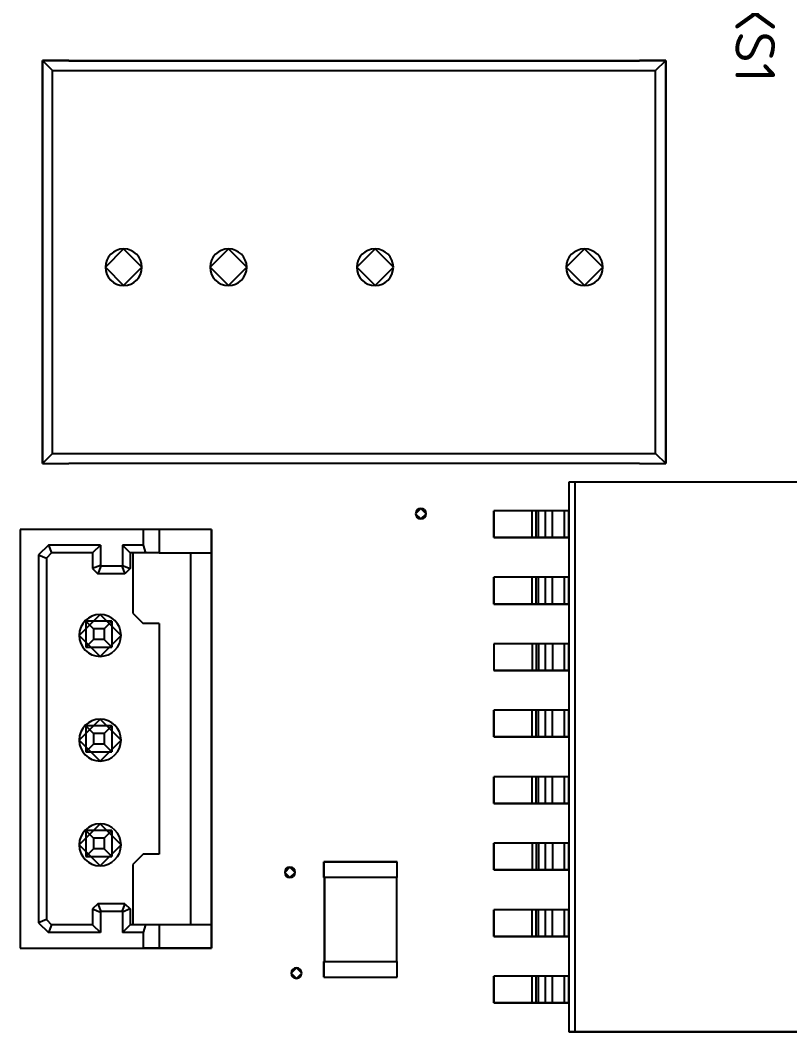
# Model space of a CAD drawing. Header units: inches. Extents: x 5 to 589, y -420 to -5.
# Drawn here: x 68.43 to 97.82, y -144.29 to -105.65 of the extents above; entities that cross this region are included whole.
import ezdxf

# ---------------------------------------------------------------- set-up
doc = ezdxf.new("R2010")
doc.units = ezdxf.units.IN
doc.header["$MEASUREMENT"] = 0
doc.styles.add('ISOCPEUR0', font='isocpeur.ttf', dxfattribs={"height": 2.87999})

msp = doc.modelspace()

# ---------------------------------------------------------------- linework, layer by layer
at = {"color": 7, "true_color": 0xffffff}
for p, q in [((69.283, -107.19), (69.283, -122.59)), ((70.283, -107.19), (69.283, -107.19)), ((69.283, -107.19), (69.667, -107.574)), ((69.283, -122.59), (69.283, -107.19)), ((69.283, -107.19), (70.283, -107.19)), ((70.283, -107.2), (70.283, -107.19)), ((70.283, -107.19), (70.283, -107.2)), ((92.083, -107.2), (70.283, -107.2)), ((70.283, -107.2), (92.083, -107.2)), ((93.083, -107.19), (92.083, -107.19)), ((92.083, -107.19), (92.083, -107.2)), ((92.083, -107.19), (92.083, -107.2)), ((92.083, -107.19), (93.083, -107.19)), ((92.699, -107.574), (93.083, -107.19)), ((93.083, -122.59), (93.083, -107.19)), ((93.083, -107.19), (93.083, -122.59)), ((69.667, -122.206), (69.667, -107.574)), ((69.667, -107.574), (92.699, -107.574)), ((92.699, -122.206), (92.699, -107.574)), ((69.283, -122.59), (69.667, -122.206)), ((69.667, -122.206), (92.699, -122.206)), ((92.699, -122.206), (93.083, -122.59)), ((69.283, -122.59), (70.283, -122.59)), ((69.283, -122.59), (70.283, -122.59)), ((70.283, -122.59), (70.283, -122.58)), ((70.283, -122.58), (92.083, -122.58)), ((70.283, -122.58), (70.283, -122.59)), ((70.283, -122.58), (92.083, -122.58)), ((92.083, -122.58), (92.083, -122.59)), ((92.083, -122.58), (92.083, -122.59)), ((92.083, -122.59), (93.083, -122.59)), ((92.083, -122.59), (93.083, -122.59)), ((104.383, -123.294), (89.383, -123.294)), ((89.383, -123.294), (89.383, -124.394)), ((89.609, -123.294), (89.383, -123.294)), ((89.383, -123.294), (89.383, -144.294)), ((103.769, -123.294), (89.609, -123.294)), ((89.609, -123.294), (89.609, -144.294)), ((89.383, -124.394), (86.523, -124.394)), ((86.523, -124.394), (86.523, -125.414)), ((86.523, -125.414), (86.523, -124.394)), ((87.983, -124.394), (86.523, -124.394)), ((88.037, -124.394), (87.983, -124.394)), ((87.983, -125.414), (87.983, -124.394)), ((88.089, -124.394), (88.037, -124.394)), ((88.135, -124.394), (88.089, -124.394)), ((88.175, -124.394), (88.135, -124.394)), ((88.135, -125.414), (88.135, -124.394)), ((88.205, -124.394), (88.175, -124.394)), ((88.225, -124.394), (88.205, -124.394)), ((88.495, -124.394), (88.225, -124.394)), ((88.225, -125.414), (88.225, -124.394)), ((88.553, -124.394), (88.495, -124.394)), ((88.495, -125.414), (88.495, -124.394)), ((88.645, -124.394), (88.553, -124.394)), ((88.763, -124.394), (88.645, -124.394)), ((88.903, -124.394), (88.763, -124.394)), ((88.763, -125.414), (88.763, -124.394)), ((89.057, -124.394), (88.903, -124.394)), ((89.219, -124.394), (89.057, -124.394)), ((89.383, -124.394), (89.219, -124.394)), ((89.219, -125.414), (89.219, -124.394)), ((89.383, -125.414), (89.383, -124.394)), ((75.733, -125.104), (68.433, -125.104)), ((68.433, -125.104), (68.433, -141.104)), ((73.133, -125.104), (68.433, -125.104)), ((68.433, -125.104), (68.433, -141.104)), ((73.733, -125.104), (73.133, -125.104)), ((73.133, -125.104), (73.133, -125.704)), ((73.733, -125.104), (73.733, -126.004)), ((75.733, -125.104), (73.733, -125.104)), ((75.733, -141.104), (75.733, -125.104)), ((75.733, -125.104), (75.733, -126.004)), ((86.523, -125.414), (89.383, -125.414)), ((87.983, -125.414), (86.523, -125.414)), ((88.037, -125.414), (87.983, -125.414)), ((88.089, -125.414), (88.037, -125.414)), ((88.135, -125.414), (88.089, -125.414)), ((88.175, -125.414), (88.135, -125.414)), ((88.205, -125.414), (88.175, -125.414)), ((88.225, -125.414), (88.205, -125.414)), ((88.495, -125.414), (88.225, -125.414)), ((88.553, -125.414), (88.495, -125.414)), ((88.645, -125.414), (88.553, -125.414)), ((88.763, -125.414), (88.645, -125.414)), ((88.903, -125.414), (88.763, -125.414)), ((89.057, -125.414), (88.903, -125.414)), ((89.219, -125.414), (89.057, -125.414)), ((89.383, -125.414), (89.219, -125.414)), ((89.383, -125.414), (89.383, -126.934)), ((69.509, -125.704), (69.133, -126.08)), ((69.509, -125.704), (69.633, -126.004)), ((71.493, -125.704), (69.509, -125.704)), ((71.493, -125.704), (71.193, -126.004)), ((71.493, -125.704), (71.493, -126.48)), ((72.333, -125.704), (72.633, -126.004)), ((73.133, -125.704), (72.333, -125.704)), ((72.333, -125.704), (72.333, -126.48)), ((73.133, -125.704), (73.223, -126.004)), ((69.133, -126.08), (69.433, -126.204)), ((69.133, -126.08), (69.133, -140.128)), ((69.633, -126.004), (69.433, -126.204)), ((69.433, -126.204), (69.433, -140.004)), ((71.193, -126.004), (69.633, -126.004)), ((71.193, -126.004), (71.193, -126.604)), ((72.633, -126.004), (72.633, -126.604)), ((73.223, -126.004), (72.633, -126.004)), ((72.733, -126.004), (72.733, -128.304)), ((73.733, -126.004), (73.223, -126.004)), ((73.733, -126.004), (73.223, -126.004)), ((73.733, -126.004), (75.733, -126.004)), ((74.933, -126.004), (74.933, -140.204)), ((75.733, -126.004), (75.733, -140.204)), ((71.493, -126.48), (71.193, -126.604)), ((71.193, -126.604), (71.393, -126.804)), ((71.517, -126.504), (71.393, -126.804)), ((71.493, -126.48), (71.517, -126.504)), ((72.309, -126.504), (71.517, -126.504)), ((72.333, -126.48), (72.309, -126.504)), ((72.309, -126.504), (72.433, -126.804)), ((72.333, -126.48), (72.633, -126.604)), ((72.633, -126.604), (72.433, -126.804)), ((72.433, -126.804), (71.393, -126.804)), ((89.383, -126.934), (86.523, -126.934)), ((86.523, -126.934), (86.523, -127.954)), ((86.523, -127.954), (86.523, -126.934)), ((87.983, -126.934), (86.523, -126.934)), ((88.037, -126.934), (87.983, -126.934)), ((87.983, -127.954), (87.983, -126.934)), ((88.089, -126.934), (88.037, -126.934)), ((88.135, -126.934), (88.089, -126.934)), ((88.175, -126.934), (88.135, -126.934)), ((88.135, -127.954), (88.135, -126.934)), ((88.205, -126.934), (88.175, -126.934)), ((88.225, -126.934), (88.205, -126.934)), ((88.495, -126.934), (88.225, -126.934)), ((88.225, -127.954), (88.225, -126.934)), ((88.553, -126.934), (88.495, -126.934)), ((88.495, -127.954), (88.495, -126.934)), ((88.645, -126.934), (88.553, -126.934)), ((88.763, -126.934), (88.645, -126.934)), ((88.903, -126.934), (88.763, -126.934)), ((88.763, -127.954), (88.763, -126.934)), ((89.057, -126.934), (88.903, -126.934)), ((89.219, -126.934), (89.057, -126.934)), ((89.383, -126.934), (89.219, -126.934)), ((89.219, -127.954), (89.219, -126.934)), ((89.383, -127.954), (89.383, -126.934)), ((86.523, -127.954), (89.383, -127.954)), ((87.983, -127.954), (86.523, -127.954)), ((88.037, -127.954), (87.983, -127.954)), ((88.089, -127.954), (88.037, -127.954)), ((88.135, -127.954), (88.089, -127.954)), ((88.175, -127.954), (88.135, -127.954)), ((88.205, -127.954), (88.175, -127.954)), ((88.225, -127.954), (88.205, -127.954)), ((88.495, -127.954), (88.225, -127.954)), ((88.553, -127.954), (88.495, -127.954)), ((88.645, -127.954), (88.553, -127.954)), ((88.763, -127.954), (88.645, -127.954)), ((88.903, -127.954), (88.763, -127.954)), ((89.057, -127.954), (88.903, -127.954)), ((89.219, -127.954), (89.057, -127.954)), ((89.383, -127.954), (89.219, -127.954)), ((89.383, -127.954), (89.383, -129.474)), ((71.933, -128.604), (70.933, -128.604)), ((70.933, -128.604), (71.233, -128.904)), ((70.933, -128.604), (70.933, -129.604)), ((71.933, -128.604), (71.633, -128.904)), ((71.933, -128.604), (71.933, -129.604)), ((72.733, -128.304), (73.133, -128.704)), ((71.633, -128.904), (71.233, -128.904)), ((71.233, -128.904), (71.233, -129.304)), ((71.633, -128.904), (71.633, -129.304)), ((73.733, -128.704), (73.133, -128.704)), ((73.733, -128.704), (73.733, -137.504)), ((71.233, -129.304), (70.933, -129.604)), ((71.633, -129.304), (71.233, -129.304)), ((71.633, -129.304), (71.933, -129.604)), ((70.933, -129.604), (71.933, -129.604)), ((89.383, -129.474), (86.523, -129.474)), ((86.523, -129.474), (86.523, -130.494)), ((86.523, -129.474), (86.523, -130.494)), ((87.983, -129.474), (86.523, -129.474)), ((88.037, -129.474), (87.983, -129.474)), ((87.983, -129.474), (87.983, -130.494)), ((88.089, -129.474), (88.037, -129.474)), ((88.135, -129.474), (88.089, -129.474)), ((88.175, -129.474), (88.135, -129.474)), ((88.135, -129.474), (88.135, -130.494)), ((88.205, -129.474), (88.175, -129.474)), ((88.225, -129.474), (88.205, -129.474)), ((88.495, -129.474), (88.225, -129.474)), ((88.225, -129.474), (88.225, -130.494)), ((88.553, -129.474), (88.495, -129.474)), ((88.495, -130.494), (88.495, -129.474)), ((88.645, -129.474), (88.553, -129.474)), ((88.763, -129.474), (88.645, -129.474)), ((88.903, -129.474), (88.763, -129.474)), ((88.763, -129.474), (88.763, -130.494)), ((89.057, -129.474), (88.903, -129.474)), ((89.219, -129.474), (89.057, -129.474)), ((89.383, -129.474), (89.219, -129.474)), ((89.219, -130.494), (89.219, -129.474)), ((89.383, -130.494), (89.383, -129.474)), ((86.523, -130.494), (89.383, -130.494)), ((87.983, -130.494), (86.523, -130.494)), ((88.037, -130.494), (87.983, -130.494)), ((88.089, -130.494), (88.037, -130.494)), ((88.135, -130.494), (88.089, -130.494)), ((88.175, -130.494), (88.135, -130.494)), ((88.205, -130.494), (88.175, -130.494)), ((88.225, -130.494), (88.205, -130.494)), ((88.495, -130.494), (88.225, -130.494)), ((88.553, -130.494), (88.495, -130.494)), ((88.645, -130.494), (88.553, -130.494)), ((88.763, -130.494), (88.645, -130.494)), ((88.903, -130.494), (88.763, -130.494)), ((89.057, -130.494), (88.903, -130.494)), ((89.219, -130.494), (89.057, -130.494)), ((89.383, -130.494), (89.219, -130.494)), ((89.383, -130.494), (89.383, -132.014)), ((89.383, -132.014), (86.523, -132.014)), ((86.523, -132.014), (86.523, -133.034)), ((86.523, -133.034), (86.523, -132.014)), ((87.983, -132.014), (86.523, -132.014)), ((88.037, -132.014), (87.983, -132.014)), ((87.983, -133.034), (87.983, -132.014)), ((88.089, -132.014), (88.037, -132.014)), ((88.135, -132.014), (88.089, -132.014)), ((88.175, -132.014), (88.135, -132.014)), ((88.135, -133.034), (88.135, -132.014)), ((88.205, -132.014), (88.175, -132.014)), ((88.225, -132.014), (88.205, -132.014)), ((88.495, -132.014), (88.225, -132.014)), ((88.225, -133.034), (88.225, -132.014)), ((88.553, -132.014), (88.495, -132.014)), ((88.495, -133.034), (88.495, -132.014)), ((88.645, -132.014), (88.553, -132.014)), ((88.763, -132.014), (88.645, -132.014)), ((88.903, -132.014), (88.763, -132.014)), ((88.763, -133.034), (88.763, -132.014)), ((89.057, -132.014), (88.903, -132.014)), ((89.219, -132.014), (89.057, -132.014)), ((89.383, -132.014), (89.219, -132.014)), ((89.219, -133.034), (89.219, -132.014)), ((89.383, -133.034), (89.383, -132.014)), ((71.933, -132.604), (70.933, -132.604)), ((70.933, -132.604), (71.233, -132.904)), ((70.933, -132.604), (70.933, -133.604)), ((71.633, -132.904), (71.233, -132.904)), ((71.233, -132.904), (71.233, -133.304)), ((71.933, -132.604), (71.633, -132.904)), ((71.633, -132.904), (71.633, -133.304)), ((71.633, -132.904), (71.633, -133.304)), ((71.933, -132.604), (71.933, -133.604)), ((71.233, -133.304), (70.933, -133.604)), ((71.633, -133.304), (71.233, -133.304)), ((71.633, -133.304), (71.933, -133.604)), ((86.523, -133.034), (89.383, -133.034)), ((87.983, -133.034), (86.523, -133.034)), ((88.037, -133.034), (87.983, -133.034)), ((88.089, -133.034), (88.037, -133.034)), ((88.135, -133.034), (88.089, -133.034)), ((88.175, -133.034), (88.135, -133.034)), ((88.205, -133.034), (88.175, -133.034)), ((88.225, -133.034), (88.205, -133.034)), ((88.495, -133.034), (88.225, -133.034)), ((88.553, -133.034), (88.495, -133.034)), ((88.645, -133.034), (88.553, -133.034)), ((88.763, -133.034), (88.645, -133.034)), ((88.903, -133.034), (88.763, -133.034)), ((89.057, -133.034), (88.903, -133.034)), ((89.219, -133.034), (89.057, -133.034)), ((89.383, -133.034), (89.219, -133.034)), ((89.383, -133.034), (89.383, -134.554)), ((70.933, -133.604), (71.933, -133.604)), ((89.383, -134.554), (86.523, -134.554)), ((86.523, -134.554), (86.523, -135.574)), ((86.523, -135.574), (86.523, -134.554)), ((87.983, -134.554), (86.523, -134.554)), ((88.037, -134.554), (87.983, -134.554)), ((87.983, -135.574), (87.983, -134.554)), ((88.089, -134.554), (88.037, -134.554)), ((88.135, -134.554), (88.089, -134.554)), ((88.175, -134.554), (88.135, -134.554)), ((88.135, -135.574), (88.135, -134.554)), ((88.205, -134.554), (88.175, -134.554)), ((88.225, -134.554), (88.205, -134.554)), ((88.495, -134.554), (88.225, -134.554)), ((88.225, -135.574), (88.225, -134.554)), ((88.553, -134.554), (88.495, -134.554)), ((88.495, -135.574), (88.495, -134.554)), ((88.645, -134.554), (88.553, -134.554)), ((88.763, -134.554), (88.645, -134.554)), ((88.903, -134.554), (88.763, -134.554)), ((88.763, -135.574), (88.763, -134.554)), ((89.057, -134.554), (88.903, -134.554)), ((89.219, -134.554), (89.057, -134.554)), ((89.383, -134.554), (89.219, -134.554)), ((89.219, -135.574), (89.219, -134.554)), ((89.383, -135.574), (89.383, -134.554)), ((86.523, -135.574), (89.383, -135.574)), ((87.983, -135.574), (86.523, -135.574)), ((88.037, -135.574), (87.983, -135.574)), ((88.089, -135.574), (88.037, -135.574)), ((88.135, -135.574), (88.089, -135.574)), ((88.175, -135.574), (88.135, -135.574)), ((88.205, -135.574), (88.175, -135.574)), ((88.225, -135.574), (88.205, -135.574)), ((88.495, -135.574), (88.225, -135.574)), ((88.553, -135.574), (88.495, -135.574)), ((88.645, -135.574), (88.553, -135.574)), ((88.763, -135.574), (88.645, -135.574)), ((88.903, -135.574), (88.763, -135.574)), ((89.057, -135.574), (88.903, -135.574)), ((89.219, -135.574), (89.057, -135.574)), ((89.383, -135.574), (89.219, -135.574)), ((89.383, -135.574), (89.383, -137.094)), ((71.933, -136.604), (70.933, -136.604)), ((70.933, -136.604), (71.233, -136.904)), ((70.933, -136.604), (70.933, -137.604)), ((71.933, -136.604), (71.633, -136.904)), ((71.933, -136.604), (71.933, -137.604)), ((71.633, -136.904), (71.233, -136.904)), ((71.233, -136.904), (71.233, -137.304)), ((71.633, -136.904), (71.633, -137.304)), ((89.383, -137.094), (86.523, -137.094)), ((86.523, -137.094), (86.523, -138.114)), ((86.523, -138.114), (86.523, -137.094)), ((87.983, -137.094), (86.523, -137.094)), ((88.037, -137.094), (87.983, -137.094)), ((87.983, -137.094), (87.983, -138.114)), ((88.089, -137.094), (88.037, -137.094)), ((88.135, -137.094), (88.089, -137.094)), ((88.175, -137.094), (88.135, -137.094)), ((88.135, -137.094), (88.135, -138.114)), ((88.205, -137.094), (88.175, -137.094)), ((88.225, -137.094), (88.205, -137.094)), ((88.495, -137.094), (88.225, -137.094)), ((88.225, -137.094), (88.225, -138.114)), ((88.553, -137.094), (88.495, -137.094)), ((88.495, -138.114), (88.495, -137.094)), ((88.645, -137.094), (88.553, -137.094)), ((88.763, -137.094), (88.645, -137.094)), ((88.903, -137.094), (88.763, -137.094)), ((88.763, -137.094), (88.763, -138.114)), ((89.057, -137.094), (88.903, -137.094)), ((89.219, -137.094), (89.057, -137.094)), ((89.383, -137.094), (89.219, -137.094)), ((89.219, -138.114), (89.219, -137.094)), ((89.383, -138.114), (89.383, -137.094)), ((71.233, -137.304), (70.933, -137.604)), ((71.633, -137.304), (71.233, -137.304)), ((71.633, -137.304), (71.933, -137.604)), ((73.133, -137.504), (72.733, -137.904)), ((73.733, -137.504), (73.133, -137.504)), ((70.933, -137.604), (71.933, -137.604)), ((72.733, -137.904), (72.733, -140.204)), ((82.833, -137.804), (80.033, -137.804)), ((80.033, -137.804), (80.033, -138.404)), ((80.033, -138.404), (80.033, -137.804)), ((80.033, -137.804), (82.833, -137.804)), ((82.833, -138.404), (82.833, -137.804)), ((82.833, -138.404), (82.833, -137.804)), ((86.523, -138.114), (89.383, -138.114)), ((87.983, -138.114), (86.523, -138.114)), ((88.037, -138.114), (87.983, -138.114)), ((88.089, -138.114), (88.037, -138.114)), ((88.135, -138.114), (88.089, -138.114)), ((88.175, -138.114), (88.135, -138.114)), ((88.205, -138.114), (88.175, -138.114)), ((88.225, -138.114), (88.205, -138.114)), ((88.495, -138.114), (88.225, -138.114)), ((88.553, -138.114), (88.495, -138.114)), ((88.645, -138.114), (88.553, -138.114)), ((88.763, -138.114), (88.645, -138.114)), ((88.903, -138.114), (88.763, -138.114)), ((89.057, -138.114), (88.903, -138.114)), ((89.219, -138.114), (89.057, -138.114)), ((89.383, -138.114), (89.219, -138.114)), ((89.383, -138.114), (89.383, -139.634)), ((80.033, -138.404), (80.055, -138.404)), ((82.833, -138.404), (80.033, -138.404)), ((80.055, -138.404), (80.055, -141.604)), ((80.055, -141.604), (80.055, -138.404)), ((82.813, -141.604), (82.813, -138.404)), ((82.813, -138.404), (82.833, -138.404)), ((82.813, -141.604), (82.813, -138.404)), ((71.393, -139.404), (71.193, -139.604)), ((72.433, -139.404), (71.393, -139.404)), ((71.393, -139.404), (71.517, -139.704)), ((72.433, -139.404), (72.309, -139.704)), ((72.433, -139.404), (72.633, -139.604)), ((71.193, -139.604), (71.193, -140.204)), ((71.193, -139.604), (71.493, -139.728)), ((71.517, -139.704), (71.493, -139.728)), ((71.493, -139.728), (71.493, -140.504)), ((72.309, -139.704), (71.517, -139.704)), ((72.309, -139.704), (72.333, -139.728)), ((72.633, -139.604), (72.333, -139.728)), ((72.333, -139.728), (72.333, -140.504)), ((72.633, -139.604), (72.633, -140.204)), ((89.383, -139.634), (86.523, -139.634)), ((86.523, -139.634), (86.523, -140.654)), ((86.523, -140.654), (86.523, -139.634)), ((87.983, -139.634), (86.523, -139.634)), ((88.037, -139.634), (87.983, -139.634)), ((87.983, -140.654), (87.983, -139.634)), ((88.089, -139.634), (88.037, -139.634)), ((88.135, -139.634), (88.089, -139.634)), ((88.175, -139.634), (88.135, -139.634)), ((88.135, -140.654), (88.135, -139.634)), ((88.205, -139.634), (88.175, -139.634)), ((88.225, -139.634), (88.205, -139.634)), ((88.495, -139.634), (88.225, -139.634)), ((88.225, -140.654), (88.225, -139.634)), ((88.553, -139.634), (88.495, -139.634)), ((88.495, -140.654), (88.495, -139.634)), ((88.645, -139.634), (88.553, -139.634)), ((88.763, -139.634), (88.645, -139.634)), ((88.903, -139.634), (88.763, -139.634)), ((88.763, -140.654), (88.763, -139.634)), ((89.057, -139.634), (88.903, -139.634)), ((89.219, -139.634), (89.057, -139.634)), ((89.383, -139.634), (89.219, -139.634)), ((89.219, -140.654), (89.219, -139.634)), ((89.383, -140.654), (89.383, -139.634)), ((69.433, -140.004), (69.133, -140.128)), ((69.133, -140.128), (69.509, -140.504)), ((69.433, -140.004), (69.633, -140.204)), ((69.633, -140.204), (69.509, -140.504)), ((71.193, -140.204), (69.633, -140.204)), ((71.193, -140.204), (71.493, -140.504)), ((72.633, -140.204), (72.333, -140.504)), ((73.223, -140.204), (72.633, -140.204)), ((73.223, -140.204), (73.133, -140.504)), ((73.733, -140.204), (73.223, -140.204)), ((73.733, -140.204), (73.223, -140.204)), ((75.733, -140.204), (73.733, -140.204)), ((73.733, -140.204), (73.733, -141.104)), ((75.733, -140.204), (75.733, -141.104)), ((71.493, -140.504), (69.509, -140.504)), ((73.133, -140.504), (72.333, -140.504)), ((73.133, -140.504), (73.133, -141.104)), ((86.523, -140.654), (89.383, -140.654)), ((87.983, -140.654), (86.523, -140.654)), ((88.037, -140.654), (87.983, -140.654)), ((88.089, -140.654), (88.037, -140.654)), ((88.135, -140.654), (88.089, -140.654)), ((88.175, -140.654), (88.135, -140.654)), ((88.205, -140.654), (88.175, -140.654)), ((88.225, -140.654), (88.205, -140.654)), ((88.495, -140.654), (88.225, -140.654)), ((88.553, -140.654), (88.495, -140.654)), ((88.645, -140.654), (88.553, -140.654)), ((88.763, -140.654), (88.645, -140.654)), ((88.903, -140.654), (88.763, -140.654)), ((89.057, -140.654), (88.903, -140.654)), ((89.219, -140.654), (89.057, -140.654)), ((89.383, -140.654), (89.219, -140.654)), ((89.383, -140.654), (89.383, -142.174)), ((68.433, -141.104), (75.733, -141.104)), ((68.433, -141.104), (73.133, -141.104)), ((73.733, -141.104), (73.133, -141.104)), ((75.733, -141.104), (73.733, -141.104)), ((80.055, -141.604), (80.033, -141.604)), ((80.033, -141.604), (80.033, -142.204)), ((80.033, -142.204), (80.033, -141.604)), ((80.033, -141.604), (82.833, -141.604)), ((82.833, -141.604), (82.813, -141.604)), ((82.833, -142.204), (82.833, -141.604)), ((82.833, -142.204), (82.833, -141.604)), ((89.383, -142.174), (86.523, -142.174)), ((86.523, -142.174), (86.523, -143.194)), ((86.523, -143.194), (86.523, -142.174)), ((87.983, -142.174), (86.523, -142.174)), ((88.037, -142.174), (87.983, -142.174)), ((87.983, -143.194), (87.983, -142.174)), ((88.089, -142.174), (88.037, -142.174)), ((88.135, -142.174), (88.089, -142.174)), ((88.175, -142.174), (88.135, -142.174)), ((88.135, -143.194), (88.135, -142.174)), ((88.205, -142.174), (88.175, -142.174)), ((88.225, -142.174), (88.205, -142.174)), ((88.495, -142.174), (88.225, -142.174)), ((88.225, -143.194), (88.225, -142.174)), ((88.553, -142.174), (88.495, -142.174)), ((88.495, -143.194), (88.495, -142.174)), ((88.645, -142.174), (88.553, -142.174)), ((88.763, -142.174), (88.645, -142.174)), ((88.903, -142.174), (88.763, -142.174)), ((88.763, -143.194), (88.763, -142.174)), ((89.057, -142.174), (88.903, -142.174)), ((89.219, -142.174), (89.057, -142.174)), ((89.383, -142.174), (89.219, -142.174)), ((89.219, -143.194), (89.219, -142.174)), ((89.383, -143.194), (89.383, -142.174)), ((80.033, -142.204), (82.833, -142.204)), ((80.033, -142.204), (82.833, -142.204)), ((86.523, -143.194), (89.383, -143.194)), ((87.983, -143.194), (86.523, -143.194)), ((88.037, -143.194), (87.983, -143.194)), ((88.089, -143.194), (88.037, -143.194)), ((88.135, -143.194), (88.089, -143.194)), ((88.175, -143.194), (88.135, -143.194)), ((88.205, -143.194), (88.175, -143.194)), ((88.225, -143.194), (88.205, -143.194)), ((88.495, -143.194), (88.225, -143.194)), ((88.553, -143.194), (88.495, -143.194)), ((88.645, -143.194), (88.553, -143.194)), ((88.763, -143.194), (88.645, -143.194)), ((88.903, -143.194), (88.763, -143.194)), ((89.057, -143.194), (88.903, -143.194)), ((89.219, -143.194), (89.057, -143.194)), ((89.383, -143.194), (89.219, -143.194)), ((89.383, -143.194), (89.383, -144.294)), ((89.383, -144.294), (104.383, -144.294)), ((89.609, -144.294), (89.383, -144.294)), ((103.769, -144.294), (89.609, -144.294))]:
    msp.add_line(p, q, dxfattribs=at)
at = {"color": 18, "true_color": 0x000000}
for p, q in [((69.283, -107.19), (69.283, -122.59)), ((70.283, -107.19), (69.283, -107.19)), ((69.283, -107.19), (69.667, -107.574)), ((69.283, -122.59), (69.283, -107.19)), ((69.283, -107.19), (70.283, -107.19)), ((70.283, -107.2), (70.283, -107.19)), ((70.283, -107.19), (70.283, -107.2)), ((92.083, -107.2), (70.283, -107.2)), ((70.283, -107.2), (92.083, -107.2)), ((93.083, -107.19), (92.083, -107.19)), ((92.083, -107.19), (92.083, -107.2)), ((92.083, -107.19), (92.083, -107.2)), ((92.083, -107.19), (93.083, -107.19)), ((92.699, -107.574), (93.083, -107.19)), ((93.083, -122.59), (93.083, -107.19)), ((93.083, -107.19), (93.083, -122.59)), ((69.667, -122.206), (69.667, -107.574)), ((69.667, -107.574), (92.699, -107.574)), ((92.699, -122.206), (92.699, -107.574)), ((72.383, -114.39), (71.683, -115.09)), ((73.083, -115.09), (72.383, -114.39)), ((76.383, -114.39), (75.683, -115.09)), ((77.083, -115.09), (76.383, -114.39)), ((81.983, -114.39), (81.283, -115.09)), ((82.683, -115.09), (81.983, -114.39)), ((89.983, -114.39), (89.283, -115.09)), ((90.683, -115.09), (89.983, -114.39)), ((71.683, -115.09), (72.383, -115.79)), ((72.383, -115.79), (73.083, -115.09)), ((75.683, -115.09), (76.383, -115.79)), ((76.383, -115.79), (77.083, -115.09)), ((81.283, -115.09), (81.983, -115.79)), ((81.983, -115.79), (82.683, -115.09)), ((89.283, -115.09), (89.983, -115.79)), ((89.983, -115.79), (90.683, -115.09)), ((69.283, -122.59), (69.667, -122.206)), ((69.667, -122.206), (92.699, -122.206)), ((92.699, -122.206), (93.083, -122.59)), ((69.283, -122.59), (70.283, -122.59)), ((69.283, -122.59), (70.283, -122.59)), ((70.283, -122.59), (70.283, -122.58)), ((70.283, -122.58), (92.083, -122.58)), ((70.283, -122.58), (70.283, -122.59)), ((70.283, -122.58), (92.083, -122.58)), ((92.083, -122.58), (92.083, -122.59)), ((92.083, -122.58), (92.083, -122.59)), ((92.083, -122.59), (93.083, -122.59)), ((92.083, -122.59), (93.083, -122.59)), ((104.383, -123.294), (89.383, -123.294)), ((89.383, -123.294), (89.383, -124.394)), ((89.609, -123.294), (89.383, -123.294)), ((89.383, -123.294), (89.383, -144.294)), ((103.769, -123.294), (89.609, -123.294)), ((89.609, -123.294), (89.609, -144.294)), ((83.733, -124.304), (83.533, -124.504)), ((83.933, -124.504), (83.733, -124.304)), ((89.383, -124.394), (86.523, -124.394)), ((86.523, -124.394), (86.523, -125.414)), ((86.523, -125.414), (86.523, -124.394)), ((87.983, -124.394), (86.523, -124.394)), ((88.037, -124.394), (87.983, -124.394)), ((87.983, -125.414), (87.983, -124.394)), ((88.089, -124.394), (88.037, -124.394)), ((88.135, -124.394), (88.089, -124.394)), ((88.175, -124.394), (88.135, -124.394)), ((88.135, -125.414), (88.135, -124.394)), ((88.205, -124.394), (88.175, -124.394)), ((88.225, -124.394), (88.205, -124.394)), ((88.495, -124.394), (88.225, -124.394)), ((88.225, -125.414), (88.225, -124.394)), ((88.553, -124.394), (88.495, -124.394)), ((88.495, -125.414), (88.495, -124.394)), ((88.645, -124.394), (88.553, -124.394)), ((88.763, -124.394), (88.645, -124.394)), ((88.903, -124.394), (88.763, -124.394)), ((88.763, -125.414), (88.763, -124.394)), ((89.057, -124.394), (88.903, -124.394)), ((89.219, -124.394), (89.057, -124.394)), ((89.383, -124.394), (89.219, -124.394)), ((89.219, -125.414), (89.219, -124.394)), ((89.383, -125.414), (89.383, -124.394)), ((83.533, -124.504), (83.733, -124.704)), ((83.733, -124.704), (83.933, -124.504)), ((75.733, -125.104), (68.433, -125.104)), ((68.433, -125.104), (68.433, -141.104)), ((73.133, -125.104), (68.433, -125.104)), ((68.433, -125.104), (68.433, -141.104)), ((73.733, -125.104), (73.133, -125.104)), ((73.133, -125.104), (73.133, -125.704)), ((73.733, -125.104), (73.733, -126.004)), ((75.733, -125.104), (73.733, -125.104)), ((75.733, -141.104), (75.733, -125.104)), ((75.733, -125.104), (75.733, -126.004)), ((86.523, -125.414), (89.383, -125.414)), ((87.983, -125.414), (86.523, -125.414)), ((88.037, -125.414), (87.983, -125.414)), ((88.089, -125.414), (88.037, -125.414)), ((88.135, -125.414), (88.089, -125.414)), ((88.175, -125.414), (88.135, -125.414)), ((88.205, -125.414), (88.175, -125.414)), ((88.225, -125.414), (88.205, -125.414)), ((88.495, -125.414), (88.225, -125.414)), ((88.553, -125.414), (88.495, -125.414)), ((88.645, -125.414), (88.553, -125.414)), ((88.763, -125.414), (88.645, -125.414)), ((88.903, -125.414), (88.763, -125.414)), ((89.057, -125.414), (88.903, -125.414)), ((89.219, -125.414), (89.057, -125.414)), ((89.383, -125.414), (89.219, -125.414)), ((89.383, -125.414), (89.383, -126.934)), ((69.509, -125.704), (69.133, -126.08)), ((69.509, -125.704), (69.633, -126.004)), ((71.493, -125.704), (69.509, -125.704)), ((71.493, -125.704), (71.193, -126.004)), ((71.493, -125.704), (71.493, -126.48)), ((72.333, -125.704), (72.633, -126.004)), ((73.133, -125.704), (72.333, -125.704)), ((72.333, -125.704), (72.333, -126.48)), ((73.133, -125.704), (73.223, -126.004)), ((69.133, -126.08), (69.433, -126.204)), ((69.133, -126.08), (69.133, -140.128)), ((69.633, -126.004), (69.433, -126.204)), ((69.433, -126.204), (69.433, -140.004)), ((71.193, -126.004), (69.633, -126.004)), ((71.193, -126.004), (71.193, -126.604)), ((72.633, -126.004), (72.633, -126.604)), ((73.223, -126.004), (72.633, -126.004)), ((72.733, -126.004), (72.733, -128.304)), ((73.733, -126.004), (73.223, -126.004)), ((73.733, -126.004), (73.223, -126.004)), ((73.733, -126.004), (75.733, -126.004)), ((74.933, -126.004), (74.933, -140.204)), ((75.733, -126.004), (75.733, -140.204)), ((71.493, -126.48), (71.193, -126.604)), ((71.193, -126.604), (71.393, -126.804)), ((71.517, -126.504), (71.393, -126.804)), ((71.493, -126.48), (71.517, -126.504)), ((72.309, -126.504), (71.517, -126.504)), ((72.333, -126.48), (72.309, -126.504)), ((72.309, -126.504), (72.433, -126.804)), ((72.333, -126.48), (72.633, -126.604)), ((72.633, -126.604), (72.433, -126.804)), ((72.433, -126.804), (71.393, -126.804)), ((89.383, -126.934), (86.523, -126.934)), ((86.523, -126.934), (86.523, -127.954)), ((86.523, -127.954), (86.523, -126.934)), ((87.983, -126.934), (86.523, -126.934)), ((88.037, -126.934), (87.983, -126.934)), ((87.983, -127.954), (87.983, -126.934)), ((88.089, -126.934), (88.037, -126.934)), ((88.135, -126.934), (88.089, -126.934)), ((88.175, -126.934), (88.135, -126.934)), ((88.135, -127.954), (88.135, -126.934)), ((88.205, -126.934), (88.175, -126.934)), ((88.225, -126.934), (88.205, -126.934)), ((88.495, -126.934), (88.225, -126.934)), ((88.225, -127.954), (88.225, -126.934)), ((88.553, -126.934), (88.495, -126.934)), ((88.495, -127.954), (88.495, -126.934)), ((88.645, -126.934), (88.553, -126.934)), ((88.763, -126.934), (88.645, -126.934)), ((88.903, -126.934), (88.763, -126.934)), ((88.763, -127.954), (88.763, -126.934)), ((89.057, -126.934), (88.903, -126.934)), ((89.219, -126.934), (89.057, -126.934)), ((89.383, -126.934), (89.219, -126.934)), ((89.219, -127.954), (89.219, -126.934)), ((89.383, -127.954), (89.383, -126.934)), ((86.523, -127.954), (89.383, -127.954)), ((87.983, -127.954), (86.523, -127.954)), ((88.037, -127.954), (87.983, -127.954)), ((88.089, -127.954), (88.037, -127.954)), ((88.135, -127.954), (88.089, -127.954)), ((88.175, -127.954), (88.135, -127.954)), ((88.205, -127.954), (88.175, -127.954)), ((88.225, -127.954), (88.205, -127.954)), ((88.495, -127.954), (88.225, -127.954)), ((88.553, -127.954), (88.495, -127.954)), ((88.645, -127.954), (88.553, -127.954)), ((88.763, -127.954), (88.645, -127.954)), ((88.903, -127.954), (88.763, -127.954)), ((89.057, -127.954), (88.903, -127.954)), ((89.219, -127.954), (89.057, -127.954)), ((89.383, -127.954), (89.219, -127.954)), ((89.383, -127.954), (89.383, -129.474)), ((71.483, -128.354), (70.683, -129.154)), ((71.933, -128.604), (70.933, -128.604)), ((70.933, -128.604), (71.233, -128.904)), ((70.933, -128.604), (70.933, -129.604)), ((72.283, -129.154), (71.483, -128.354)), ((71.933, -128.604), (71.633, -128.904)), ((71.933, -128.604), (71.933, -129.604)), ((72.733, -128.304), (73.133, -128.704)), ((71.633, -128.904), (71.233, -128.904)), ((71.233, -128.904), (71.233, -129.304)), ((71.633, -128.904), (71.633, -129.304)), ((73.733, -128.704), (73.133, -128.704)), ((73.733, -128.704), (73.733, -137.504)), ((70.683, -129.154), (71.483, -129.954)), ((71.233, -129.304), (70.933, -129.604)), ((71.633, -129.304), (71.233, -129.304)), ((71.483, -129.954), (72.283, -129.154)), ((71.633, -129.304), (71.933, -129.604)), ((70.933, -129.604), (71.933, -129.604)), ((89.383, -129.474), (86.523, -129.474)), ((86.523, -129.474), (86.523, -130.494)), ((86.523, -129.474), (86.523, -130.494)), ((87.983, -129.474), (86.523, -129.474)), ((88.037, -129.474), (87.983, -129.474)), ((87.983, -129.474), (87.983, -130.494)), ((88.089, -129.474), (88.037, -129.474)), ((88.135, -129.474), (88.089, -129.474)), ((88.175, -129.474), (88.135, -129.474)), ((88.135, -129.474), (88.135, -130.494)), ((88.205, -129.474), (88.175, -129.474)), ((88.225, -129.474), (88.205, -129.474)), ((88.495, -129.474), (88.225, -129.474)), ((88.225, -129.474), (88.225, -130.494)), ((88.553, -129.474), (88.495, -129.474)), ((88.495, -130.494), (88.495, -129.474)), ((88.645, -129.474), (88.553, -129.474)), ((88.763, -129.474), (88.645, -129.474)), ((88.903, -129.474), (88.763, -129.474)), ((88.763, -129.474), (88.763, -130.494)), ((89.057, -129.474), (88.903, -129.474)), ((89.219, -129.474), (89.057, -129.474)), ((89.383, -129.474), (89.219, -129.474)), ((89.219, -130.494), (89.219, -129.474)), ((89.383, -130.494), (89.383, -129.474)), ((86.523, -130.494), (89.383, -130.494)), ((87.983, -130.494), (86.523, -130.494)), ((88.037, -130.494), (87.983, -130.494)), ((88.089, -130.494), (88.037, -130.494)), ((88.135, -130.494), (88.089, -130.494)), ((88.175, -130.494), (88.135, -130.494)), ((88.205, -130.494), (88.175, -130.494)), ((88.225, -130.494), (88.205, -130.494)), ((88.495, -130.494), (88.225, -130.494)), ((88.553, -130.494), (88.495, -130.494)), ((88.645, -130.494), (88.553, -130.494)), ((88.763, -130.494), (88.645, -130.494)), ((88.903, -130.494), (88.763, -130.494)), ((89.057, -130.494), (88.903, -130.494)), ((89.219, -130.494), (89.057, -130.494)), ((89.383, -130.494), (89.219, -130.494)), ((89.383, -130.494), (89.383, -132.014)), ((89.383, -132.014), (86.523, -132.014)), ((86.523, -132.014), (86.523, -133.034)), ((86.523, -133.034), (86.523, -132.014)), ((87.983, -132.014), (86.523, -132.014)), ((88.037, -132.014), (87.983, -132.014)), ((87.983, -133.034), (87.983, -132.014)), ((88.089, -132.014), (88.037, -132.014)), ((88.135, -132.014), (88.089, -132.014)), ((88.175, -132.014), (88.135, -132.014)), ((88.135, -133.034), (88.135, -132.014)), ((88.205, -132.014), (88.175, -132.014)), ((88.225, -132.014), (88.205, -132.014)), ((88.495, -132.014), (88.225, -132.014)), ((88.225, -133.034), (88.225, -132.014)), ((88.553, -132.014), (88.495, -132.014)), ((88.495, -133.034), (88.495, -132.014)), ((88.645, -132.014), (88.553, -132.014)), ((88.763, -132.014), (88.645, -132.014)), ((88.903, -132.014), (88.763, -132.014)), ((88.763, -133.034), (88.763, -132.014)), ((89.057, -132.014), (88.903, -132.014)), ((89.219, -132.014), (89.057, -132.014)), ((89.383, -132.014), (89.219, -132.014)), ((89.219, -133.034), (89.219, -132.014)), ((89.383, -133.034), (89.383, -132.014)), ((71.483, -132.354), (70.683, -133.154)), ((72.283, -133.154), (71.483, -132.354)), ((71.933, -132.604), (70.933, -132.604)), ((70.933, -132.604), (71.233, -132.904)), ((70.933, -132.604), (70.933, -133.604)), ((71.633, -132.904), (71.233, -132.904)), ((71.233, -132.904), (71.233, -133.304)), ((71.933, -132.604), (71.633, -132.904)), ((71.633, -132.904), (71.633, -133.304)), ((71.633, -132.904), (71.633, -133.304)), ((71.933, -132.604), (71.933, -133.604)), ((70.683, -133.154), (71.483, -133.954)), ((71.233, -133.304), (70.933, -133.604)), ((71.633, -133.304), (71.233, -133.304)), ((71.483, -133.954), (72.283, -133.154)), ((71.633, -133.304), (71.933, -133.604)), ((86.523, -133.034), (89.383, -133.034)), ((87.983, -133.034), (86.523, -133.034)), ((88.037, -133.034), (87.983, -133.034)), ((88.089, -133.034), (88.037, -133.034)), ((88.135, -133.034), (88.089, -133.034)), ((88.175, -133.034), (88.135, -133.034)), ((88.205, -133.034), (88.175, -133.034)), ((88.225, -133.034), (88.205, -133.034)), ((88.495, -133.034), (88.225, -133.034)), ((88.553, -133.034), (88.495, -133.034)), ((88.645, -133.034), (88.553, -133.034)), ((88.763, -133.034), (88.645, -133.034)), ((88.903, -133.034), (88.763, -133.034)), ((89.057, -133.034), (88.903, -133.034)), ((89.219, -133.034), (89.057, -133.034)), ((89.383, -133.034), (89.219, -133.034)), ((89.383, -133.034), (89.383, -134.554)), ((70.933, -133.604), (71.933, -133.604)), ((89.383, -134.554), (86.523, -134.554)), ((86.523, -134.554), (86.523, -135.574)), ((86.523, -135.574), (86.523, -134.554)), ((87.983, -134.554), (86.523, -134.554)), ((88.037, -134.554), (87.983, -134.554)), ((87.983, -135.574), (87.983, -134.554)), ((88.089, -134.554), (88.037, -134.554)), ((88.135, -134.554), (88.089, -134.554)), ((88.175, -134.554), (88.135, -134.554)), ((88.135, -135.574), (88.135, -134.554)), ((88.205, -134.554), (88.175, -134.554)), ((88.225, -134.554), (88.205, -134.554)), ((88.495, -134.554), (88.225, -134.554)), ((88.225, -135.574), (88.225, -134.554)), ((88.553, -134.554), (88.495, -134.554)), ((88.495, -135.574), (88.495, -134.554)), ((88.645, -134.554), (88.553, -134.554)), ((88.763, -134.554), (88.645, -134.554)), ((88.903, -134.554), (88.763, -134.554)), ((88.763, -135.574), (88.763, -134.554)), ((89.057, -134.554), (88.903, -134.554)), ((89.219, -134.554), (89.057, -134.554)), ((89.383, -134.554), (89.219, -134.554)), ((89.219, -135.574), (89.219, -134.554)), ((89.383, -135.574), (89.383, -134.554)), ((86.523, -135.574), (89.383, -135.574)), ((87.983, -135.574), (86.523, -135.574)), ((88.037, -135.574), (87.983, -135.574)), ((88.089, -135.574), (88.037, -135.574)), ((88.135, -135.574), (88.089, -135.574)), ((88.175, -135.574), (88.135, -135.574)), ((88.205, -135.574), (88.175, -135.574)), ((88.225, -135.574), (88.205, -135.574)), ((88.495, -135.574), (88.225, -135.574)), ((88.553, -135.574), (88.495, -135.574)), ((88.645, -135.574), (88.553, -135.574)), ((88.763, -135.574), (88.645, -135.574)), ((88.903, -135.574), (88.763, -135.574)), ((89.057, -135.574), (88.903, -135.574)), ((89.219, -135.574), (89.057, -135.574)), ((89.383, -135.574), (89.219, -135.574)), ((89.383, -135.574), (89.383, -137.094)), ((71.483, -136.354), (70.683, -137.154)), ((72.283, -137.154), (71.483, -136.354)), ((71.933, -136.604), (70.933, -136.604)), ((70.933, -136.604), (71.233, -136.904)), ((70.933, -136.604), (70.933, -137.604)), ((71.933, -136.604), (71.633, -136.904)), ((71.933, -136.604), (71.933, -137.604)), ((70.683, -137.154), (71.483, -137.954)), ((71.633, -136.904), (71.233, -136.904)), ((71.233, -136.904), (71.233, -137.304)), ((71.483, -137.954), (72.283, -137.154)), ((71.633, -136.904), (71.633, -137.304)), ((89.383, -137.094), (86.523, -137.094)), ((86.523, -137.094), (86.523, -138.114)), ((86.523, -138.114), (86.523, -137.094)), ((87.983, -137.094), (86.523, -137.094)), ((88.037, -137.094), (87.983, -137.094)), ((87.983, -137.094), (87.983, -138.114)), ((88.089, -137.094), (88.037, -137.094)), ((88.135, -137.094), (88.089, -137.094)), ((88.175, -137.094), (88.135, -137.094)), ((88.135, -137.094), (88.135, -138.114)), ((88.205, -137.094), (88.175, -137.094)), ((88.225, -137.094), (88.205, -137.094)), ((88.495, -137.094), (88.225, -137.094)), ((88.225, -137.094), (88.225, -138.114)), ((88.553, -137.094), (88.495, -137.094)), ((88.495, -138.114), (88.495, -137.094)), ((88.645, -137.094), (88.553, -137.094)), ((88.763, -137.094), (88.645, -137.094)), ((88.903, -137.094), (88.763, -137.094)), ((88.763, -137.094), (88.763, -138.114)), ((89.057, -137.094), (88.903, -137.094)), ((89.219, -137.094), (89.057, -137.094)), ((89.383, -137.094), (89.219, -137.094)), ((89.219, -138.114), (89.219, -137.094)), ((89.383, -138.114), (89.383, -137.094)), ((71.233, -137.304), (70.933, -137.604)), ((71.633, -137.304), (71.233, -137.304)), ((71.633, -137.304), (71.933, -137.604)), ((73.133, -137.504), (72.733, -137.904)), ((73.733, -137.504), (73.133, -137.504)), ((70.933, -137.604), (71.933, -137.604)), ((72.733, -137.904), (72.733, -140.204)), ((82.833, -137.804), (80.033, -137.804)), ((80.033, -137.804), (80.033, -138.404)), ((80.033, -138.404), (80.033, -137.804)), ((80.033, -137.804), (82.833, -137.804)), ((82.833, -138.404), (82.833, -137.804)), ((82.833, -138.404), (82.833, -137.804)), ((78.733, -138.004), (78.533, -138.204)), ((78.533, -138.204), (78.733, -138.404)), ((78.933, -138.204), (78.733, -138.004)), ((78.733, -138.404), (78.933, -138.204)), ((86.523, -138.114), (89.383, -138.114)), ((87.983, -138.114), (86.523, -138.114)), ((88.037, -138.114), (87.983, -138.114)), ((88.089, -138.114), (88.037, -138.114)), ((88.135, -138.114), (88.089, -138.114)), ((88.175, -138.114), (88.135, -138.114)), ((88.205, -138.114), (88.175, -138.114)), ((88.225, -138.114), (88.205, -138.114)), ((88.495, -138.114), (88.225, -138.114)), ((88.553, -138.114), (88.495, -138.114)), ((88.645, -138.114), (88.553, -138.114)), ((88.763, -138.114), (88.645, -138.114)), ((88.903, -138.114), (88.763, -138.114)), ((89.057, -138.114), (88.903, -138.114)), ((89.219, -138.114), (89.057, -138.114)), ((89.383, -138.114), (89.219, -138.114)), ((89.383, -138.114), (89.383, -139.634)), ((80.033, -138.404), (80.055, -138.404)), ((82.833, -138.404), (80.033, -138.404)), ((80.055, -138.404), (80.055, -141.604)), ((80.055, -141.604), (80.055, -138.404)), ((82.813, -141.604), (82.813, -138.404)), ((82.813, -138.404), (82.833, -138.404)), ((82.813, -141.604), (82.813, -138.404)), ((71.393, -139.404), (71.193, -139.604)), ((72.433, -139.404), (71.393, -139.404)), ((71.393, -139.404), (71.517, -139.704)), ((72.433, -139.404), (72.309, -139.704)), ((72.433, -139.404), (72.633, -139.604)), ((71.193, -139.604), (71.193, -140.204)), ((71.193, -139.604), (71.493, -139.728)), ((71.517, -139.704), (71.493, -139.728)), ((71.493, -139.728), (71.493, -140.504)), ((72.309, -139.704), (71.517, -139.704)), ((72.309, -139.704), (72.333, -139.728)), ((72.633, -139.604), (72.333, -139.728)), ((72.333, -139.728), (72.333, -140.504)), ((72.633, -139.604), (72.633, -140.204)), ((89.383, -139.634), (86.523, -139.634)), ((86.523, -139.634), (86.523, -140.654)), ((86.523, -140.654), (86.523, -139.634)), ((87.983, -139.634), (86.523, -139.634)), ((88.037, -139.634), (87.983, -139.634)), ((87.983, -140.654), (87.983, -139.634)), ((88.089, -139.634), (88.037, -139.634)), ((88.135, -139.634), (88.089, -139.634)), ((88.175, -139.634), (88.135, -139.634)), ((88.135, -140.654), (88.135, -139.634)), ((88.205, -139.634), (88.175, -139.634)), ((88.225, -139.634), (88.205, -139.634)), ((88.495, -139.634), (88.225, -139.634)), ((88.225, -140.654), (88.225, -139.634)), ((88.553, -139.634), (88.495, -139.634)), ((88.495, -140.654), (88.495, -139.634)), ((88.645, -139.634), (88.553, -139.634)), ((88.763, -139.634), (88.645, -139.634)), ((88.903, -139.634), (88.763, -139.634)), ((88.763, -140.654), (88.763, -139.634)), ((89.057, -139.634), (88.903, -139.634)), ((89.219, -139.634), (89.057, -139.634)), ((89.383, -139.634), (89.219, -139.634)), ((89.219, -140.654), (89.219, -139.634)), ((89.383, -140.654), (89.383, -139.634)), ((69.433, -140.004), (69.133, -140.128)), ((69.133, -140.128), (69.509, -140.504)), ((69.433, -140.004), (69.633, -140.204)), ((69.633, -140.204), (69.509, -140.504)), ((71.193, -140.204), (69.633, -140.204)), ((71.193, -140.204), (71.493, -140.504)), ((72.633, -140.204), (72.333, -140.504)), ((73.223, -140.204), (72.633, -140.204)), ((73.223, -140.204), (73.133, -140.504)), ((73.733, -140.204), (73.223, -140.204)), ((73.733, -140.204), (73.223, -140.204)), ((75.733, -140.204), (73.733, -140.204)), ((73.733, -140.204), (73.733, -141.104)), ((75.733, -140.204), (75.733, -141.104)), ((71.493, -140.504), (69.509, -140.504)), ((73.133, -140.504), (72.333, -140.504)), ((73.133, -140.504), (73.133, -141.104)), ((86.523, -140.654), (89.383, -140.654)), ((87.983, -140.654), (86.523, -140.654)), ((88.037, -140.654), (87.983, -140.654)), ((88.089, -140.654), (88.037, -140.654)), ((88.135, -140.654), (88.089, -140.654)), ((88.175, -140.654), (88.135, -140.654)), ((88.205, -140.654), (88.175, -140.654)), ((88.225, -140.654), (88.205, -140.654)), ((88.495, -140.654), (88.225, -140.654)), ((88.553, -140.654), (88.495, -140.654)), ((88.645, -140.654), (88.553, -140.654)), ((88.763, -140.654), (88.645, -140.654)), ((88.903, -140.654), (88.763, -140.654)), ((89.057, -140.654), (88.903, -140.654)), ((89.219, -140.654), (89.057, -140.654)), ((89.383, -140.654), (89.219, -140.654)), ((89.383, -140.654), (89.383, -142.174)), ((68.433, -141.104), (75.733, -141.104)), ((68.433, -141.104), (73.133, -141.104)), ((73.733, -141.104), (73.133, -141.104)), ((75.733, -141.104), (73.733, -141.104)), ((80.055, -141.604), (80.033, -141.604)), ((80.033, -141.604), (80.033, -142.204)), ((80.033, -142.204), (80.033, -141.604)), ((80.033, -141.604), (82.833, -141.604)), ((82.833, -141.604), (82.813, -141.604)), ((82.833, -142.204), (82.833, -141.604)), ((82.833, -142.204), (82.833, -141.604)), ((78.983, -141.854), (78.783, -142.054)), ((78.783, -142.054), (78.983, -142.254)), ((79.183, -142.054), (78.983, -141.854)), ((78.983, -142.254), (79.183, -142.054)), ((89.383, -142.174), (86.523, -142.174)), ((86.523, -142.174), (86.523, -143.194)), ((86.523, -143.194), (86.523, -142.174)), ((87.983, -142.174), (86.523, -142.174)), ((88.037, -142.174), (87.983, -142.174)), ((87.983, -143.194), (87.983, -142.174)), ((88.089, -142.174), (88.037, -142.174)), ((88.135, -142.174), (88.089, -142.174)), ((88.175, -142.174), (88.135, -142.174)), ((88.135, -143.194), (88.135, -142.174)), ((88.205, -142.174), (88.175, -142.174)), ((88.225, -142.174), (88.205, -142.174)), ((88.495, -142.174), (88.225, -142.174)), ((88.225, -143.194), (88.225, -142.174)), ((88.553, -142.174), (88.495, -142.174)), ((88.495, -143.194), (88.495, -142.174)), ((88.645, -142.174), (88.553, -142.174)), ((88.763, -142.174), (88.645, -142.174)), ((88.903, -142.174), (88.763, -142.174)), ((88.763, -143.194), (88.763, -142.174)), ((89.057, -142.174), (88.903, -142.174)), ((89.219, -142.174), (89.057, -142.174)), ((89.383, -142.174), (89.219, -142.174)), ((89.219, -143.194), (89.219, -142.174)), ((89.383, -143.194), (89.383, -142.174)), ((80.033, -142.204), (82.833, -142.204)), ((80.033, -142.204), (82.833, -142.204)), ((86.523, -143.194), (89.383, -143.194)), ((87.983, -143.194), (86.523, -143.194)), ((88.037, -143.194), (87.983, -143.194)), ((88.089, -143.194), (88.037, -143.194)), ((88.135, -143.194), (88.089, -143.194)), ((88.175, -143.194), (88.135, -143.194)), ((88.205, -143.194), (88.175, -143.194)), ((88.225, -143.194), (88.205, -143.194)), ((88.495, -143.194), (88.225, -143.194)), ((88.553, -143.194), (88.495, -143.194)), ((88.645, -143.194), (88.553, -143.194)), ((88.763, -143.194), (88.645, -143.194)), ((88.903, -143.194), (88.763, -143.194)), ((89.057, -143.194), (88.903, -143.194)), ((89.219, -143.194), (89.057, -143.194)), ((89.383, -143.194), (89.219, -143.194)), ((89.383, -143.194), (89.383, -144.294)), ((89.383, -144.294), (104.383, -144.294)), ((89.609, -144.294), (89.383, -144.294)), ((103.769, -144.294), (89.609, -144.294))]:
    msp.add_line(p, q, dxfattribs=at)
for centre, radius, start, end in [((72.383, -115.09), 0.7, 90, 180), ((72.383, -115.09), 0.7, 0, 90), ((76.383, -115.09), 0.7, 90, 180), ((76.383, -115.09), 0.7, 0, 90), ((81.983, -115.09), 0.7, 90, 180), ((81.983, -115.09), 0.7, 0, 90), ((89.983, -115.09), 0.7, 90, 180), ((89.983, -115.09), 0.7, 0, 90), ((72.383, -115.09), 0.7, 180, 270), ((72.383, -115.09), 0.7, 270, 0), ((76.383, -115.09), 0.7, 180, 270), ((76.383, -115.09), 0.7, 270, 0), ((81.983, -115.09), 0.7, 180, 270), ((81.983, -115.09), 0.7, 270, 0), ((89.983, -115.09), 0.7, 180, 270), ((89.983, -115.09), 0.7, 270, 0), ((83.733, -124.504), 0.2, 90, 180), ((83.733, -124.504), 0.2, 0, 90), ((83.733, -124.504), 0.2, 180, 270), ((83.733, -124.504), 0.2, 270, 0), ((71.483, -129.154), 0.8, 90, 180), ((71.483, -129.154), 0.8, 0, 90), ((71.483, -129.154), 0.8, 180, 270), ((71.483, -129.154), 0.8, 270, 0), ((71.483, -133.154), 0.8, 90, 180), ((71.483, -133.154), 0.8, 0, 90), ((71.483, -133.154), 0.8, 180, 270), ((71.483, -133.154), 0.8, 270, 0), ((71.483, -137.154), 0.8, 90, 180), ((71.483, -137.154), 0.8, 0, 90), ((71.483, -137.154), 0.8, 180, 270), ((71.483, -137.154), 0.8, 270, 0), ((78.733, -138.204), 0.2, 90, 180), ((78.733, -138.204), 0.2, 180, 270), ((78.733, -138.204), 0.2, 0, 90), ((78.733, -138.204), 0.2, 270, 0), ((78.983, -142.054), 0.2, 90, 180), ((78.983, -142.054), 0.2, 180, 270), ((78.983, -142.054), 0.2, 0, 90), ((78.983, -142.054), 0.2, 270, 0)]:
    msp.add_arc(centre, radius, start, end, dxfattribs=at)

# ---------------------------------------------------------------- texts
at = {"color": 18, "true_color": 0x000000, "style": 'ISOCPEUR0'}
msp.add_text('XS1', height=1.5158, rotation=-90, dxfattribs=at).set_placement((95.742, -104.714))

doc.saveas('drawing.dxf')
